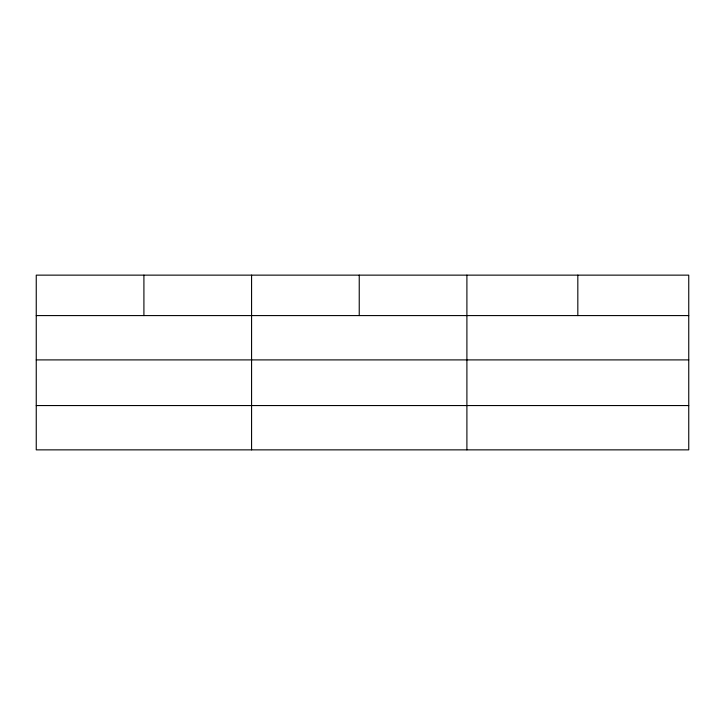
<?xml version="1.0" encoding="UTF-8"?>
<svg xmlns="http://www.w3.org/2000/svg" width="725" height="725" viewBox="0 0 725 725"><rect width="100%" height="100%" fill="white"/><g stroke="black" fill="none" stroke-linecap="round" stroke-linejoin="round"><path stroke-width="1.09" d="M688.75 359.899L688.75 275.138L36.25 275.138L36.25 449.862L688.75 449.862L688.75 359.899L36.25 359.899M36.25 315.583L688.75 315.583M36.25 405.556L688.75 405.556M577.825 275.138L577.825 315.583M466.9 275.138L466.9 449.862M359.237 275.138L359.237 315.583M251.575 275.138L251.575 449.862M143.913 275.138L143.913 315.583"/></g></svg>
